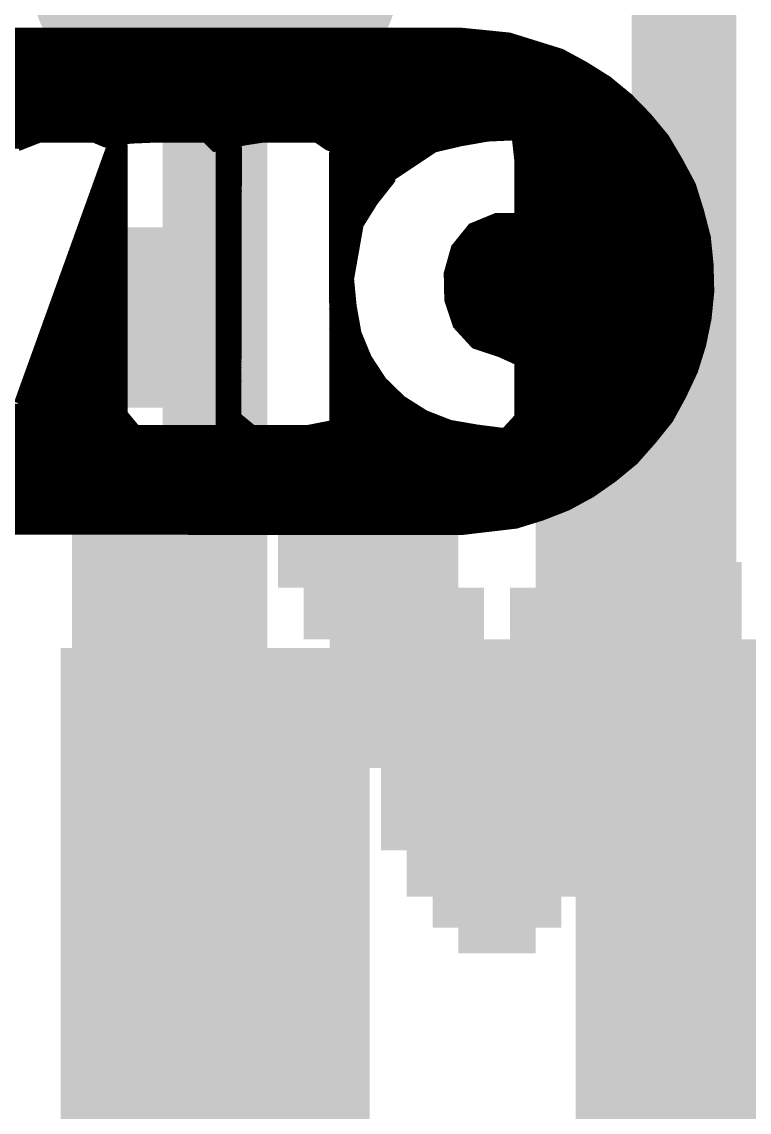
# Model space of a CAD drawing. Extents: x -34 to 52.6, y -23.4 to 26.6.
# Drawn here: x 12.825 to 14.236, y 4.854 to 6.971 of the extents above; entities that cross this region are included whole.
import ezdxf

# ---------------------------------------------------------------- set-up
doc = ezdxf.new("R2010")
doc.units = 0
for name, color, linetype in [('1', 12, 'CONTINUOUS'), ('18', 110, 'CONTINUOUS'), ('21', 41, 'CONTINUOUS'), ('22', 40, 'CONTINUOUS')]:
    doc.layers.add(name, color=color, linetype=linetype)

# ---------------------------------------------------------------- blocks, each defined once
blk = doc.blocks.new('RECT')
blk.add_solid([(-0.5, -0.5), (0.5, -0.5), (-0.5, 0.5), (0.5, 0.5)])
blk = doc.blocks.new('ROUNDV')
at = {"const_width": 0.5}
blk.add_lwpolyline([(0, -0.25, 1), (0, 0.25, 1), (0, -0.25)], format="xyb", dxfattribs=at)

msp = doc.modelspace()

# ---------------------------------------------------------------- linework, layer by layer
at = {"layer": '1', "const_width": 0.2032}
for points in [[(14.1097, 5.1703), (14.1097, 7.8105)], [(13.2, 5.08), (13.2, 7.112)], [(14.2, 5.08), (14.1097, 5.1703)]]:
    msp.add_lwpolyline(points, dxfattribs=at)
at = {"layer": '1', "const_width": 0.1016}
for points in [[(14.1456, 5.2062, 1), (14.0738, 5.1344)], [(14.0589, 5.1703, 1), (14.1605, 5.1703)], [(14.1641, 5.0441, 1), (14.2359, 5.1159)], [(13.1492, 5.08, 1), (13.2508, 5.08)]]:
    msp.add_lwpolyline(points, format="xyb", dxfattribs=at)
at = {"layer": '21', "const_width": 0.0127}
for points in [[(11.5923, 6.9469), (13.7409, 6.9469)], [(13.6781, 6.9532), (11.6651, 6.9532)], [(13.7186, 6.9491), (13.6781, 6.9532)], [(13.7713, 6.9438), (13.7186, 6.9491)], [(13.8723, 6.9123), (13.7713, 6.9438)], [(11.4851, 6.9215), (13.843, 6.9215)], [(11.5271, 6.9342), (13.8022, 6.9342)], [(11.4499, 6.9088), (13.8788, 6.9088)], [(13.9188, 6.8871), (13.8723, 6.9123)], [(11.4042, 6.8834), (13.9247, 6.8834)], [(11.4265, 6.8961), (13.9022, 6.8961)], [(13.9635, 6.859), (13.9188, 6.8871)], [(11.364, 6.858), (13.9647, 6.858)], [(11.3836, 6.8707), (13.9449, 6.8707)], [(14.0044, 6.8253), (13.9635, 6.859)], [(11.3486, 6.8453), (13.9801, 6.8453)], [(11.3193, 6.8199), (14.0096, 6.8199)], [(11.3332, 6.8326), (13.9955, 6.8326)], [(14.0412, 6.7875), (14.0044, 6.8253)], [(11.2942, 6.7945), (14.0343, 6.7945)], [(11.3068, 6.8072), (14.022, 6.8072)], [(11.2829, 6.7818), (14.0459, 6.7818)], [(14.0749, 6.7467), (14.0412, 6.7875)], [(11.2619, 6.7564), (14.0668, 6.7564)], [(11.2724, 6.7691), (14.0563, 6.7691)], [(11.6794, 6.7437), (13.7233, 6.7437)], [(12.5903, 6.731), (12.8301, 6.731)], [(12.8181, 6.7263), (12.8591, 6.7424)], [(12.8591, 6.7424), (12.965, 6.7424)], [(12.965, 6.7424), (12.9866, 6.7333)], [(12.9866, 6.7333), (13.0364, 6.7408)], [(13.0239, 6.7298), (12.9938, 6.7247)], [(13.0239, 6.2106), (13.0239, 6.7298)], [(13.0364, 6.7408), (13.0748, 6.7424)], [(13.0748, 6.7424), (13.1808, 6.7424)], [(13.1808, 6.7424), (13.1985, 6.7248)], [(13.1922, 6.731), (13.2278, 6.731)], [(13.1985, 6.7248), (13.257, 6.7372)], [(13.257, 6.7372), (13.2906, 6.7424)], [(13.2906, 6.7424), (13.3965, 6.7424)], [(13.3965, 6.7424), (13.4177, 6.728)], [(13.4133, 6.731), (13.6572, 6.731)], [(13.4177, 6.728), (13.5487, 6.6721)], [(13.6261, 6.7237), (13.6772, 6.7357)], [(13.6772, 6.7357), (13.7293, 6.7448)], [(13.7293, 6.7448), (13.7819, 6.7472)], [(13.7819, 6.7472), (13.7873, 6.6991)], [(13.7823, 6.7437), (14.0766, 6.7437)], [(13.7837, 6.731), (14.0841, 6.731)], [(14.1017, 6.7012), (14.0749, 6.7467)], [(12.9938, 6.7247), (12.8161, 6.231)], [(12.9915, 6.7183), (13.0239, 6.7183)], [(13.2456, 6.7258), (13.2073, 6.7165)], [(13.2073, 6.7165), (13.2073, 6.1862)], [(13.2149, 6.7183), (13.2456, 6.7183)], [(13.2446, 6.2056), (13.2456, 6.7258)], [(13.5435, 6.6636), (13.4271, 6.7145)], [(13.4271, 6.7145), (13.4281, 6.1912)], [(13.4404, 6.7183), (13.618, 6.7183)], [(13.5487, 6.6721), (13.6261, 6.7237)], [(13.7851, 6.7183), (14.0916, 6.7183)], [(12.9824, 6.6929), (13.0239, 6.6929)], [(12.9869, 6.7056), (13.0239, 6.7056)], [(13.2073, 6.7056), (13.2456, 6.7056)], [(13.2073, 6.6929), (13.2456, 6.6929)], [(13.4271, 6.7056), (13.4474, 6.7056)], [(13.4271, 6.6929), (13.4765, 6.6929)], [(13.4701, 6.7056), (13.5989, 6.7056)], [(13.4999, 6.6929), (13.5799, 6.6929)], [(13.7865, 6.7056), (14.0991, 6.7056)], [(13.7873, 6.6991), (13.7873, 6.5932)], [(13.7873, 6.6929), (14.1062, 6.6929)], [(14.1267, 6.6545), (14.1017, 6.7012)], [(12.9732, 6.6675), (13.0239, 6.6675)], [(12.9778, 6.6802), (13.0239, 6.6802)], [(13.2073, 6.6802), (13.2455, 6.6802)], [(13.2073, 6.6675), (13.2455, 6.6675)], [(13.4271, 6.6802), (13.5056, 6.6802)], [(13.4272, 6.6675), (13.5347, 6.6675)], [(13.5297, 6.6802), (13.5609, 6.6802)], [(13.7873, 6.6802), (14.113, 6.6802)], [(13.7873, 6.6675), (14.1197, 6.6675)], [(12.9686, 6.6548), (13.0239, 6.6548)], [(13.2073, 6.6548), (13.2455, 6.6548)], [(13.4272, 6.6548), (13.5366, 6.6548)], [(13.5096, 6.6206), (13.5435, 6.6636)], [(13.7873, 6.6548), (14.1265, 6.6548)], [(14.1424, 6.6039), (14.1267, 6.6545)], [(12.9595, 6.6294), (13.0239, 6.6294)], [(12.9641, 6.6421), (13.0239, 6.6421)], [(13.2073, 6.6421), (13.2455, 6.6421)], [(13.2073, 6.6294), (13.2454, 6.6294)], [(13.4272, 6.6421), (13.5265, 6.6421)], [(13.4272, 6.6294), (13.5165, 6.6294)], [(13.7873, 6.6421), (14.1305, 6.6421)], [(13.7873, 6.6294), (14.1345, 6.6294)], [(12.9503, 6.604), (13.0239, 6.604)], [(12.9549, 6.6167), (13.0239, 6.6167)], [(13.2073, 6.6167), (13.2454, 6.6167)], [(13.2073, 6.604), (13.2454, 6.604)], [(13.4273, 6.6167), (13.5071, 6.6167)], [(13.4273, 6.604), (13.4992, 6.604)], [(13.4817, 6.5758), (13.5096, 6.6206)], [(13.7873, 6.6167), (14.1384, 6.6167)], [(13.7873, 6.604), (14.1424, 6.604)], [(14.1557, 6.5528), (14.1424, 6.6039)], [(12.9458, 6.5913), (13.0239, 6.5913)], [(13.2073, 6.5913), (13.2454, 6.5913)], [(13.4273, 6.5913), (13.4913, 6.5913)], [(13.7444, 6.5931), (13.6966, 6.5734)], [(13.74, 6.5913), (14.1457, 6.5913)], [(13.7873, 6.5932), (13.7444, 6.5931)], [(12.9366, 6.5659), (13.0239, 6.5659)], [(12.9412, 6.5786), (13.0239, 6.5786)], [(13.2073, 6.5786), (13.2453, 6.5786)], [(13.2073, 6.5659), (13.2453, 6.5659)], [(13.4273, 6.5786), (13.4834, 6.5786)], [(13.4273, 6.5659), (13.4799, 6.5659)], [(13.4633, 6.4715), (13.4817, 6.5758)], [(13.6966, 6.5734), (13.6641, 6.533)], [(13.6906, 6.5659), (14.1523, 6.5659)], [(13.7093, 6.5786), (14.149, 6.5786)], [(12.9275, 6.5405), (13.0239, 6.5405)], [(12.9321, 6.5532), (13.0239, 6.5532)], [(13.2073, 6.5532), (13.2453, 6.5532)], [(13.2073, 6.5405), (13.2453, 6.5405)], [(13.4274, 6.5532), (13.4777, 6.5532)], [(13.4274, 6.5405), (13.4755, 6.5405)], [(13.6702, 6.5405), (14.1569, 6.5405)], [(13.6804, 6.5532), (14.1556, 6.5532)], [(14.161, 6.5001), (14.1557, 6.5528)], [(12.9229, 6.5278), (13.0239, 6.5278)], [(13.2073, 6.5278), (13.2453, 6.5278)], [(13.4274, 6.5278), (13.4732, 6.5278)], [(13.6641, 6.533), (13.65, 6.4827)], [(13.6627, 6.5278), (14.1582, 6.5278)], [(12.9138, 6.5024), (13.0239, 6.5024)], [(12.9183, 6.5151), (13.0239, 6.5151)], [(13.2073, 6.5151), (13.2452, 6.5151)], [(13.2073, 6.5024), (13.2452, 6.5024)], [(13.4274, 6.5151), (13.471, 6.5151)], [(13.4275, 6.5024), (13.4688, 6.5024)], [(13.6555, 6.5024), (14.1608, 6.5024)], [(13.6591, 6.5151), (14.1595, 6.5151)], [(14.1624, 6.4474), (14.161, 6.5001)], [(12.9046, 6.477), (13.0239, 6.477)], [(12.9092, 6.4897), (13.0239, 6.4897)], [(13.2073, 6.4897), (13.2452, 6.4897)], [(13.2073, 6.477), (13.2452, 6.477)], [(13.4275, 6.4897), (13.4665, 6.4897)], [(13.4275, 6.477), (13.4643, 6.477)], [(13.65, 6.4827), (13.6511, 6.4303)], [(13.6501, 6.477), (14.1616, 6.477)], [(13.652, 6.4897), (14.1613, 6.4897)], [(12.9, 6.4643), (13.0239, 6.4643)], [(13.2073, 6.4643), (13.2451, 6.4643)], [(13.4275, 6.4643), (13.464, 6.4643)], [(13.4683, 6.4193), (13.4633, 6.4715)], [(13.6504, 6.4643), (14.162, 6.4643)], [(12.8909, 6.4389), (13.0239, 6.4389)], [(12.8955, 6.4516), (13.0239, 6.4516)], [(13.2073, 6.4516), (13.2451, 6.4516)], [(13.2073, 6.4389), (13.2451, 6.4389)], [(13.4276, 6.4516), (13.4652, 6.4516)], [(13.4276, 6.4389), (13.4665, 6.4389)], [(13.6507, 6.4516), (14.1623, 6.4516)], [(13.651, 6.4389), (14.1615, 6.4389)], [(14.1571, 6.3947), (14.1624, 6.4474)], [(12.8818, 6.4135), (13.0239, 6.4135)], [(12.8863, 6.4262), (13.0239, 6.4262)], [(13.2073, 6.4262), (13.2451, 6.4262)], [(13.2073, 6.4135), (13.245, 6.4135)], [(13.4276, 6.4262), (13.4677, 6.4262)], [(13.4276, 6.4135), (13.4694, 6.4135)], [(13.4776, 6.3672), (13.4683, 6.4193)], [(13.6511, 6.4303), (13.6677, 6.3808)], [(13.6525, 6.4262), (14.1602, 6.4262)], [(13.6567, 6.4135), (14.159, 6.4135)], [(12.8772, 6.4008), (13.0239, 6.4008)], [(13.2073, 6.4008), (13.245, 6.4008)], [(13.4277, 6.4008), (13.4716, 6.4008)], [(13.661, 6.4008), (14.1577, 6.4008)], [(14.1465, 6.3431), (14.1571, 6.3947)], [(12.868, 6.3754), (13.0239, 6.3754)], [(12.8726, 6.3881), (13.0239, 6.3881)], [(13.2073, 6.3881), (13.245, 6.3881)], [(13.2073, 6.3754), (13.245, 6.3754)], [(13.4277, 6.3881), (13.4739, 6.3881)], [(13.4277, 6.3754), (13.4761, 6.3754)], [(13.6652, 6.3881), (14.1557, 6.3881)], [(13.6677, 6.3808), (13.7027, 6.3425)], [(13.6726, 6.3754), (14.1531, 6.3754)], [(12.8589, 6.35), (13.0239, 6.35)], [(12.8635, 6.3627), (13.0239, 6.3627)], [(13.2073, 6.3627), (13.2449, 6.3627)], [(13.2073, 6.35), (13.2449, 6.35)], [(13.4277, 6.3627), (13.4794, 6.3627)], [(13.4278, 6.35), (13.4847, 6.35)], [(13.4974, 6.3192), (13.4776, 6.3672)], [(13.6842, 6.3627), (14.1505, 6.3627)], [(13.6959, 6.35), (14.1479, 6.35)], [(12.8543, 6.3373), (13.0239, 6.3373)], [(13.2073, 6.3373), (13.2449, 6.3373)], [(13.4278, 6.3373), (13.4899, 6.3373)], [(13.7027, 6.3425), (13.752, 6.3261)], [(13.7184, 6.3373), (14.1447, 6.3373)], [(13.752, 6.3261), (13.7873, 6.3101)], [(14.1307, 6.2925), (14.1465, 6.3431)], [(12.8452, 6.3119), (13.0239, 6.3119)], [(12.8498, 6.3246), (13.0239, 6.3246)], [(13.2073, 6.3246), (13.2449, 6.3246)], [(13.2073, 6.3119), (13.2448, 6.3119)], [(13.4278, 6.3246), (13.4952, 6.3246)], [(13.4278, 6.3119), (13.5022, 6.3119)], [(13.5264, 6.2748), (13.4974, 6.3192)], [(13.7553, 6.3246), (14.1407, 6.3246)], [(13.7833, 6.3119), (14.1368, 6.3119)], [(13.7873, 6.3101), (13.7873, 6.2042)], [(12.836, 6.2865), (13.0239, 6.2865)], [(12.8406, 6.2992), (13.0239, 6.2992)], [(13.2073, 6.2992), (13.2448, 6.2992)], [(13.2073, 6.2865), (13.2448, 6.2865)], [(13.4279, 6.2992), (13.5104, 6.2992)], [(13.4279, 6.2865), (13.5187, 6.2865)], [(13.7873, 6.2992), (14.1328, 6.2992)], [(13.7873, 6.2865), (14.1279, 6.2865)], [(14.1083, 6.2448), (14.1307, 6.2925)], [(12.8315, 6.2738), (13.0239, 6.2738)], [(13.2073, 6.2738), (13.2448, 6.2738)], [(13.4279, 6.2738), (13.5274, 6.2738)], [(13.5635, 6.2387), (13.5264, 6.2748)], [(13.7873, 6.2738), (14.122, 6.2738)], [(12.8223, 6.2484), (13.0239, 6.2484)], [(12.8269, 6.2611), (13.0239, 6.2611)], [(13.2073, 6.2611), (13.2447, 6.2611)], [(13.2073, 6.2484), (13.2447, 6.2484)], [(13.4279, 6.2611), (13.5405, 6.2611)], [(13.428, 6.2484), (13.5535, 6.2484)], [(13.7873, 6.2611), (14.116, 6.2611)], [(13.7873, 6.2484), (14.11, 6.2484)], [(14.083, 6.1982), (14.1083, 6.2448)], [(12.8111, 6.223), (13.0239, 6.223)], [(12.8177, 6.2357), (13.0239, 6.2357)], [(13.2073, 6.2357), (13.2447, 6.2357)], [(13.2073, 6.223), (13.2447, 6.223)], [(13.428, 6.2357), (13.5683, 6.2357)], [(13.428, 6.223), (13.5883, 6.223)], [(13.6082, 6.2104), (13.5635, 6.2387)], [(13.7873, 6.2357), (14.1034, 6.2357)], [(13.7873, 6.223), (14.0965, 6.223)], [(12.8034, 6.2103), (13.0242, 6.2103)], [(13.048, 6.1817), (13.0239, 6.2106)], [(13.2073, 6.2103), (13.2446, 6.2103)], [(13.2737, 6.1817), (13.2446, 6.2056)], [(13.428, 6.2103), (13.6085, 6.2103)], [(13.6566, 6.1915), (13.6082, 6.2104)], [(13.7873, 6.2042), (13.7612, 6.1758)], [(13.7873, 6.2103), (14.0896, 6.2103)], [(14.0499, 6.157), (14.083, 6.1982)], [(12.7878, 6.1849), (13.0453, 6.1849)], [(12.7956, 6.1976), (13.0347, 6.1976)], [(13.2069, 6.1817), (13.048, 6.1817)], [(13.2073, 6.1862), (13.2069, 6.1817)], [(13.2072, 6.1849), (13.2698, 6.1849)], [(13.2073, 6.1976), (13.2544, 6.1976)], [(13.3796, 6.1817), (13.2737, 6.1817)], [(13.4281, 6.1912), (13.3796, 6.1817)], [(13.3959, 6.1849), (13.6947, 6.1849)], [(13.4281, 6.1976), (13.6409, 6.1976)], [(13.7088, 6.1825), (13.6566, 6.1915)], [(13.7612, 6.1758), (13.7088, 6.1825)], [(13.7696, 6.1849), (14.0723, 6.1849)], [(13.7812, 6.1976), (14.0825, 6.1976)], [(11.9855, 6.1722), (14.0621, 6.1722)], [(11.9855, 6.1595), (14.0519, 6.1595)], [(14.0149, 6.1173), (14.0499, 6.157)], [(11.9855, 6.1468), (14.0409, 6.1468)], [(11.9855, 6.1341), (14.0297, 6.1341)], [(11.9855, 6.1214), (14.0185, 6.1214)], [(13.9741, 6.0836), (14.0149, 6.1173)], [(11.9855, 6.1087), (14.0045, 6.1087)], [(11.9855, 6.096), (13.9891, 6.096)], [(11.9855, 6.0833), (13.9736, 6.0833)], [(13.9309, 6.0534), (13.9741, 6.0836)], [(11.9855, 6.0706), (13.9555, 6.0706)], [(11.9855, 6.0579), (13.9374, 6.0579)], [(13.8843, 6.0281), (13.9309, 6.0534)], [(11.9855, 6.0452), (13.9159, 6.0452)], [(11.9855, 6.0325), (13.8925, 6.0325)], [(11.9855, 6.0198), (13.8631, 6.0198)], [(13.7846, 5.9932), (13.8352, 6.0089)], [(13.8352, 6.0089), (13.8843, 6.0281)], [(11.9855, 6.0071), (13.8294, 6.0071)], [(11.9855, 5.9944), (13.7885, 5.9944)], [(13.6796, 5.9808), (13.7846, 5.9932)], [(11.9855, 5.9817), (13.6796, 5.9808)], [(11.9855, 5.9817), (13.6872, 5.9817)]]:
    msp.add_lwpolyline(points, dxfattribs=at)
at = {"layer": '21', "const_width": 0.0064}
for points in [[(13.6784, 6.9564, 1), (13.6777, 6.9501)], [(13.6781, 6.9501, 1), (13.6781, 6.9564)], [(13.719, 6.9523, 1), (13.7183, 6.946)], [(13.7183, 6.946, 1), (13.719, 6.9523)], [(13.7409, 6.9437, 1), (13.7409, 6.9501)], [(13.7723, 6.9469, 1), (13.7704, 6.9408)], [(13.771, 6.9407, 1), (13.7717, 6.947)], [(13.8022, 6.931, 1), (13.8022, 6.9374)], [(13.843, 6.9183, 1), (13.843, 6.9247)], [(13.8738, 6.9151, 1), (13.8708, 6.9096)], [(13.8713, 6.9093, 1), (13.8732, 6.9154)], [(13.8788, 6.9056, 1), (13.8788, 6.912)], [(13.9022, 6.8929, 1), (13.9022, 6.8993)], [(13.9205, 6.8898, 1), (13.9172, 6.8844)], [(13.9173, 6.8843, 1), (13.9204, 6.8899)], [(13.9247, 6.8802, 1), (13.9247, 6.8866)], [(13.9449, 6.8675, 1), (13.9449, 6.8739)], [(13.9655, 6.8615, 1), (13.9615, 6.8566)], [(13.9618, 6.8563, 1), (13.9652, 6.8617)], [(13.9647, 6.8548, 1), (13.9647, 6.8612)], [(13.9801, 6.8421, 1), (13.9801, 6.8485)], [(13.9955, 6.8294, 1), (13.9955, 6.8358)], [(14.0066, 6.8275, 1), (14.0021, 6.8231)], [(14.0023, 6.8228, 1), (14.0064, 6.8277)], [(14.0096, 6.8167, 1), (14.0096, 6.8231)], [(14.022, 6.804, 1), (14.022, 6.8104)], [(14.0343, 6.7913, 1), (14.0343, 6.7977)], [(14.0436, 6.7895, 1), (14.0387, 6.7855)], [(14.0389, 6.7853, 1), (14.0434, 6.7897)], [(14.0459, 6.7786, 1), (14.0459, 6.785)], [(14.0563, 6.7659, 1), (14.0563, 6.7723)], [(14.0668, 6.7532, 1), (14.0668, 6.7596)], [(12.8301, 6.7278, 1), (12.8301, 6.7342)], [(12.8591, 6.7455, 1), (12.8591, 6.7392)], [(12.8602, 6.7394, 1), (12.8579, 6.7453)], [(12.9662, 6.7453, 1), (12.9638, 6.7394)], [(12.965, 6.7392, 1), (12.965, 6.7455)], [(12.9861, 6.7364, 1), (12.9871, 6.7302)], [(12.9854, 6.7304, 1), (12.9878, 6.7362)], [(13.0271, 6.7298, 1), (13.0207, 6.7298)], [(13.0244, 6.7267, 1), (13.0234, 6.7329)], [(13.0363, 6.744, 1), (13.0365, 6.7376)], [(13.0369, 6.7377, 1), (13.0359, 6.744)], [(13.0748, 6.7455, 1), (13.0748, 6.7392)], [(13.075, 6.7392, 1), (13.0747, 6.7455)], [(13.183, 6.7446, 1), (13.1785, 6.7401)], [(13.1808, 6.7392, 1), (13.1808, 6.7455)], [(13.1922, 6.7342, 1), (13.1922, 6.7278)], [(13.2278, 6.7278, 1), (13.2278, 6.7342)], [(13.2565, 6.7404, 1), (13.2575, 6.7341)], [(13.2576, 6.7341, 1), (13.2563, 6.7403)], [(13.2906, 6.7455, 1), (13.2906, 6.7392)], [(13.291, 6.7392, 1), (13.2901, 6.7455)], [(13.3983, 6.745, 1), (13.3947, 6.7397)], [(13.3965, 6.7392, 1), (13.3965, 6.7455)], [(13.4133, 6.7342, 1), (13.4133, 6.7278)], [(13.419, 6.7309, 1), (13.4165, 6.7251)], [(13.4159, 6.7253, 1), (13.4195, 6.7306)], [(13.6572, 6.7278, 1), (13.6572, 6.7342)], [(13.6766, 6.7388, 1), (13.6777, 6.7325)], [(13.6779, 6.7326, 1), (13.6764, 6.7387)], [(13.7233, 6.7405, 1), (13.7233, 6.7469)], [(13.7292, 6.7479, 1), (13.7295, 6.7416)], [(13.7299, 6.7416, 1), (13.7288, 6.7479)], [(13.7851, 6.7475, 1), (13.7788, 6.7468)], [(13.7823, 6.7469, 1), (13.7823, 6.7405)], [(13.7837, 6.7342, 1), (13.7837, 6.7278)], [(13.7821, 6.744, 1), (13.7818, 6.7503)], [(14.0776, 6.7483, 1), (14.0721, 6.745)], [(14.0724, 6.7446, 1), (14.0773, 6.7487)], [(14.0766, 6.7405, 1), (14.0766, 6.7469)], [(14.0841, 6.7278, 1), (14.0841, 6.7342)], [(12.9915, 6.7215, 1), (12.9915, 6.7151)], [(12.9933, 6.7279, 1), (12.9943, 6.7216)], [(12.9968, 6.7237, 1), (12.9908, 6.7258)], [(13.0239, 6.7151, 1), (13.0239, 6.7215)], [(13.1978, 6.7279, 1), (13.1991, 6.7217)], [(13.1962, 6.7225, 1), (13.2007, 6.727)], [(13.2105, 6.7165, 1), (13.2042, 6.7165)], [(13.2066, 6.7195, 1), (13.2081, 6.7134)], [(13.2149, 6.7215, 1), (13.2149, 6.7151)], [(13.2488, 6.7258, 1), (13.2425, 6.7258)], [(13.2464, 6.7227, 1), (13.2449, 6.7289)], [(13.2456, 6.7151, 1), (13.2456, 6.7215)], [(13.4283, 6.7174, 1), (13.4258, 6.7116)], [(13.4302, 6.7145, 1), (13.4239, 6.7145)], [(13.4404, 6.7215, 1), (13.4404, 6.7151)], [(13.618, 6.7151, 1), (13.618, 6.7215)], [(13.6254, 6.7268, 1), (13.6268, 6.7206)], [(13.6278, 6.7211, 1), (13.6243, 6.7264)], [(13.7851, 6.7215, 1), (13.7851, 6.7151)], [(14.0916, 6.7151, 1), (14.0916, 6.7215)], [(12.9824, 6.6961, 1), (12.9824, 6.6897)], [(12.9869, 6.7088, 1), (12.9869, 6.7024)], [(13.0239, 6.7024, 1), (13.0239, 6.7088)], [(13.0239, 6.6897, 1), (13.0239, 6.6961)], [(13.2073, 6.7088, 1), (13.2073, 6.7024)], [(13.2073, 6.6961, 1), (13.2073, 6.6897)], [(13.2456, 6.7024, 1), (13.2456, 6.7088)], [(13.2456, 6.6897, 1), (13.2456, 6.6961)], [(13.4271, 6.7088, 1), (13.4271, 6.7024)], [(13.4271, 6.6961, 1), (13.4271, 6.6897)], [(13.4474, 6.7024, 1), (13.4474, 6.7088)], [(13.4701, 6.7088, 1), (13.4701, 6.7024)], [(13.4765, 6.6897, 1), (13.4765, 6.6961)], [(13.4999, 6.6961, 1), (13.4999, 6.6897)], [(13.5799, 6.6897, 1), (13.5799, 6.6961)], [(13.5989, 6.7024, 1), (13.5989, 6.7088)], [(13.7865, 6.7088, 1), (13.7865, 6.7024)], [(13.7904, 6.6991, 1), (13.7841, 6.6991)], [(13.7841, 6.6988, 1), (13.7904, 6.6995)], [(13.7873, 6.6961, 1), (13.7873, 6.6897)], [(14.1045, 6.7027, 1), (14.0989, 6.6997)], [(14.099, 6.6996, 1), (14.1045, 6.7028)], [(14.0991, 6.7024, 1), (14.0991, 6.7088)], [(14.1062, 6.6897, 1), (14.1062, 6.6961)], [(12.9732, 6.6707, 1), (12.9732, 6.6643)], [(12.9778, 6.6834, 1), (12.9778, 6.677)], [(13.0239, 6.677, 1), (13.0239, 6.6834)], [(13.0239, 6.6643, 1), (13.0239, 6.6707)], [(13.2073, 6.6834, 1), (13.2073, 6.677)], [(13.2073, 6.6707, 1), (13.2073, 6.6643)], [(13.2455, 6.677, 1), (13.2455, 6.6834)], [(13.2455, 6.6643, 1), (13.2455, 6.6707)], [(13.4271, 6.6834, 1), (13.4271, 6.677)], [(13.4272, 6.6707, 1), (13.4272, 6.6643)], [(13.5056, 6.677, 1), (13.5056, 6.6834)], [(13.5297, 6.6834, 1), (13.5297, 6.677)], [(13.5347, 6.6643, 1), (13.5347, 6.6707)], [(13.547, 6.6747, 1), (13.5505, 6.6694)], [(13.5475, 6.6691, 1), (13.55, 6.675)], [(13.5609, 6.677, 1), (13.5609, 6.6834)], [(13.7873, 6.6834, 1), (13.7873, 6.677)], [(13.7873, 6.6707, 1), (13.7873, 6.6643)], [(14.113, 6.677, 1), (14.113, 6.6834)], [(14.1197, 6.6643, 1), (14.1197, 6.6707)], [(12.9686, 6.658, 1), (12.9686, 6.6516)], [(13.0239, 6.6516, 1), (13.0239, 6.658)], [(13.2073, 6.658, 1), (13.2073, 6.6516)], [(13.2455, 6.6516, 1), (13.2455, 6.658)], [(13.4272, 6.658, 1), (13.4272, 6.6516)], [(13.5366, 6.6516, 1), (13.5366, 6.658)], [(13.546, 6.6617, 1), (13.541, 6.6656)], [(13.5423, 6.6607, 1), (13.5448, 6.6665)], [(13.7873, 6.658, 1), (13.7873, 6.6516)], [(14.1297, 6.6554, 1), (14.1237, 6.6535)], [(14.1239, 6.653, 1), (14.1295, 6.656)], [(14.1265, 6.6516, 1), (14.1265, 6.658)], [(12.9595, 6.6326, 1), (12.9595, 6.6262)], [(12.9641, 6.6453, 1), (12.9641, 6.6389)], [(13.0239, 6.6389, 1), (13.0239, 6.6453)], [(13.0239, 6.6262, 1), (13.0239, 6.6326)], [(13.2073, 6.6453, 1), (13.2073, 6.6389)], [(13.2073, 6.6326, 1), (13.2073, 6.6262)], [(13.2454, 6.6262, 1), (13.2454, 6.6326)], [(13.2455, 6.6389, 1), (13.2455, 6.6453)], [(13.4272, 6.6453, 1), (13.4272, 6.6389)], [(13.4272, 6.6326, 1), (13.4272, 6.6262)], [(13.5165, 6.6262, 1), (13.5165, 6.6326)], [(13.5265, 6.6389, 1), (13.5265, 6.6453)], [(13.7873, 6.6453, 1), (13.7873, 6.6389)], [(13.7873, 6.6326, 1), (13.7873, 6.6262)], [(14.1305, 6.6389, 1), (14.1305, 6.6453)], [(14.1345, 6.6262, 1), (14.1345, 6.6326)], [(12.9503, 6.6072, 1), (12.9503, 6.6008)], [(12.9549, 6.6199, 1), (12.9549, 6.6135)], [(13.0239, 6.6135, 1), (13.0239, 6.6199)], [(13.0239, 6.6008, 1), (13.0239, 6.6072)], [(13.2073, 6.6199, 1), (13.2073, 6.6135)], [(13.2073, 6.6072, 1), (13.2073, 6.6008)], [(13.2454, 6.6135, 1), (13.2454, 6.6199)], [(13.2454, 6.6008, 1), (13.2454, 6.6072)], [(13.4273, 6.6199, 1), (13.4273, 6.6135)], [(13.4273, 6.6072, 1), (13.4273, 6.6008)], [(13.4992, 6.6008, 1), (13.4992, 6.6072)], [(13.5071, 6.6226, 1), (13.5121, 6.6187)], [(13.5123, 6.619, 1), (13.5069, 6.6223)], [(13.5071, 6.6135, 1), (13.5071, 6.6199)], [(13.7873, 6.6199, 1), (13.7873, 6.6135)], [(13.7873, 6.6072, 1), (13.7873, 6.6008)], [(14.1384, 6.6135, 1), (14.1384, 6.6199)], [(14.1455, 6.6047, 1), (14.1393, 6.6031)], [(14.1394, 6.603, 1), (14.1454, 6.6048)], [(14.1424, 6.6008, 1), (14.1424, 6.6072)], [(12.9458, 6.5945, 1), (12.9458, 6.5881)], [(13.0239, 6.5881, 1), (13.0239, 6.5945)], [(13.2073, 6.5945, 1), (13.2073, 6.5881)], [(13.2454, 6.5881, 1), (13.2454, 6.5945)], [(13.4273, 6.5945, 1), (13.4273, 6.5881)], [(13.4913, 6.5881, 1), (13.4913, 6.5945)], [(13.74, 6.5945, 1), (13.74, 6.5881)], [(13.7444, 6.5963, 1), (13.7444, 6.5899)], [(13.7456, 6.5902, 1), (13.7432, 6.596)], [(13.7841, 6.5932, 1), (13.7904, 6.5932)], [(13.7873, 6.59, 1), (13.7873, 6.5964)], [(14.1457, 6.5881, 1), (14.1457, 6.5945)], [(12.9366, 6.5691, 1), (12.9366, 6.5627)], [(12.9412, 6.5818, 1), (12.9412, 6.5754)], [(13.0239, 6.5754, 1), (13.0239, 6.5818)], [(13.0239, 6.5627, 1), (13.0239, 6.5691)], [(13.2073, 6.5818, 1), (13.2073, 6.5754)], [(13.2073, 6.5691, 1), (13.2073, 6.5627)], [(13.2453, 6.5754, 1), (13.2453, 6.5818)], [(13.2453, 6.5627, 1), (13.2453, 6.5691)], [(13.4273, 6.5818, 1), (13.4273, 6.5754)], [(13.4273, 6.5691, 1), (13.4273, 6.5627)], [(13.479, 6.5775, 1), (13.4844, 6.5741)], [(13.4848, 6.5753, 1), (13.4786, 6.5764)], [(13.4799, 6.5627, 1), (13.4799, 6.5691)], [(13.4834, 6.5754, 1), (13.4834, 6.5818)], [(13.6906, 6.5691, 1), (13.6906, 6.5627)], [(13.6954, 6.5763, 1), (13.6978, 6.5704)], [(13.6991, 6.5714, 1), (13.6941, 6.5754)], [(13.7093, 6.5818, 1), (13.7093, 6.5754)], [(14.149, 6.5754, 1), (14.149, 6.5818)], [(14.1523, 6.5627, 1), (14.1523, 6.5691)], [(12.9275, 6.5437, 1), (12.9275, 6.5373)], [(12.9321, 6.5564, 1), (12.9321, 6.55)], [(13.0239, 6.55, 1), (13.0239, 6.5564)], [(13.0239, 6.5373, 1), (13.0239, 6.5437)], [(13.2073, 6.5564, 1), (13.2073, 6.55)], [(13.2073, 6.5437, 1), (13.2073, 6.5373)], [(13.2453, 6.55, 1), (13.2453, 6.5564)], [(13.2453, 6.5373, 1), (13.2453, 6.5437)], [(13.4274, 6.5564, 1), (13.4274, 6.55)], [(13.4274, 6.5437, 1), (13.4274, 6.5373)], [(13.4755, 6.5373, 1), (13.4755, 6.5437)], [(13.4777, 6.55, 1), (13.4777, 6.5564)], [(13.6702, 6.5437, 1), (13.6702, 6.5373)], [(13.6804, 6.5564, 1), (13.6804, 6.55)], [(14.1589, 6.5531, 1), (14.1525, 6.5525)], [(14.1526, 6.552, 1), (14.1588, 6.5536)], [(14.1556, 6.55, 1), (14.1556, 6.5564)], [(14.1569, 6.5373, 1), (14.1569, 6.5437)], [(12.9229, 6.531, 1), (12.9229, 6.5246)], [(13.0239, 6.5246, 1), (13.0239, 6.531)], [(13.2073, 6.531, 1), (13.2073, 6.5246)], [(13.2453, 6.5246, 1), (13.2453, 6.531)], [(13.4274, 6.531, 1), (13.4274, 6.5246)], [(13.4732, 6.5246, 1), (13.4732, 6.531)], [(13.6627, 6.531, 1), (13.6627, 6.5246)], [(13.6616, 6.535, 1), (13.6666, 6.531)], [(13.6672, 6.5321, 1), (13.661, 6.5338)], [(14.1582, 6.5246, 1), (14.1582, 6.531)], [(12.9138, 6.5056, 1), (12.9138, 6.4992)], [(12.9183, 6.5183, 1), (12.9183, 6.5119)], [(13.0239, 6.5119, 1), (13.0239, 6.5183)], [(13.0239, 6.4992, 1), (13.0239, 6.5056)], [(13.2073, 6.5183, 1), (13.2073, 6.5119)], [(13.2073, 6.5056, 1), (13.2073, 6.4992)], [(13.2452, 6.5119, 1), (13.2452, 6.5183)], [(13.2452, 6.4992, 1), (13.2452, 6.5056)], [(13.4274, 6.5183, 1), (13.4274, 6.5119)], [(13.4275, 6.5056, 1), (13.4275, 6.4992)], [(13.4688, 6.4992, 1), (13.4688, 6.5056)], [(13.471, 6.5119, 1), (13.471, 6.5183)], [(13.6555, 6.5056, 1), (13.6555, 6.4992)], [(13.6591, 6.5183, 1), (13.6591, 6.5119)], [(14.1642, 6.5002, 1), (14.1578, 6.5)], [(14.1579, 6.4998, 1), (14.1642, 6.5004)], [(14.1595, 6.5119, 1), (14.1595, 6.5183)], [(14.1608, 6.4992, 1), (14.1608, 6.5056)], [(12.9046, 6.4802, 1), (12.9046, 6.4738)], [(12.9092, 6.4929, 1), (12.9092, 6.4865)], [(13.0239, 6.4865, 1), (13.0239, 6.4929)], [(13.0239, 6.4738, 1), (13.0239, 6.4802)], [(13.2073, 6.4929, 1), (13.2073, 6.4865)], [(13.2073, 6.4802, 1), (13.2073, 6.4738)], [(13.2452, 6.4865, 1), (13.2452, 6.4929)], [(13.2452, 6.4738, 1), (13.2452, 6.4802)], [(13.4275, 6.4929, 1), (13.4275, 6.4865)], [(13.4275, 6.4802, 1), (13.4275, 6.4738)], [(13.4643, 6.4738, 1), (13.4643, 6.4802)], [(13.4665, 6.4865, 1), (13.4665, 6.4929)], [(13.6532, 6.4827, 1), (13.6468, 6.4826)], [(13.647, 6.4835, 1), (13.6531, 6.4818)], [(13.6501, 6.4802, 1), (13.6501, 6.4738)], [(13.652, 6.4929, 1), (13.652, 6.4865)], [(14.1613, 6.4865, 1), (14.1613, 6.4929)], [(14.1616, 6.4738, 1), (14.1616, 6.4802)], [(12.9, 6.4675, 1), (12.9, 6.4611)], [(13.0239, 6.4611, 1), (13.0239, 6.4675)], [(13.2073, 6.4675, 1), (13.2073, 6.4611)], [(13.2451, 6.4611, 1), (13.2451, 6.4675)], [(13.4275, 6.4675, 1), (13.4275, 6.4611)], [(13.4665, 6.4718, 1), (13.4602, 6.4712)], [(13.4602, 6.472, 1), (13.4665, 6.4709)], [(13.464, 6.4611, 1), (13.464, 6.4675)], [(13.6504, 6.4675, 1), (13.6504, 6.4611)], [(14.162, 6.4611, 1), (14.162, 6.4675)], [(12.8909, 6.4421, 1), (12.8909, 6.4357)], [(12.8955, 6.4548, 1), (12.8955, 6.4484)], [(13.0239, 6.4484, 1), (13.0239, 6.4548)], [(13.0239, 6.4357, 1), (13.0239, 6.4421)], [(13.2073, 6.4548, 1), (13.2073, 6.4484)], [(13.2073, 6.4421, 1), (13.2073, 6.4357)], [(13.2451, 6.4484, 1), (13.2451, 6.4548)], [(13.2451, 6.4357, 1), (13.2451, 6.4421)], [(13.4276, 6.4548, 1), (13.4276, 6.4484)], [(13.4276, 6.4421, 1), (13.4276, 6.4357)], [(13.4652, 6.4484, 1), (13.4652, 6.4548)], [(13.4665, 6.4357, 1), (13.4665, 6.4421)], [(13.6507, 6.4548, 1), (13.6507, 6.4484)], [(13.651, 6.4421, 1), (13.651, 6.4357)], [(14.1655, 6.4471, 1), (14.1592, 6.4477)], [(14.1592, 6.4473, 1), (14.1656, 6.4475)], [(14.1615, 6.4357, 1), (14.1615, 6.4421)], [(14.1623, 6.4484, 1), (14.1623, 6.4548)], [(12.8818, 6.4167, 1), (12.8818, 6.4103)], [(12.8863, 6.4294, 1), (12.8863, 6.423)], [(13.0239, 6.423, 1), (13.0239, 6.4294)], [(13.0239, 6.4103, 1), (13.0239, 6.4167)], [(13.2073, 6.4294, 1), (13.2073, 6.423)], [(13.2073, 6.4167, 1), (13.2073, 6.4103)], [(13.245, 6.4103, 1), (13.245, 6.4167)], [(13.2451, 6.423, 1), (13.2451, 6.4294)], [(13.4276, 6.4294, 1), (13.4276, 6.423)], [(13.4276, 6.4167, 1), (13.4276, 6.4103)], [(13.4715, 6.4199, 1), (13.4652, 6.4188)], [(13.4652, 6.419, 1), (13.4715, 6.4196)], [(13.4677, 6.423, 1), (13.4677, 6.4294)], [(13.4694, 6.4103, 1), (13.4694, 6.4167)], [(13.6542, 6.4313, 1), (13.6481, 6.4293)], [(13.648, 6.4302, 1), (13.6543, 6.4303)], [(13.6525, 6.4294, 1), (13.6525, 6.423)], [(13.6567, 6.4167, 1), (13.6567, 6.4103)], [(14.159, 6.4103, 1), (14.159, 6.4167)], [(14.1602, 6.423, 1), (14.1602, 6.4294)], [(12.8772, 6.404, 1), (12.8772, 6.3976)], [(13.0239, 6.3976, 1), (13.0239, 6.404)], [(13.2073, 6.404, 1), (13.2073, 6.3976)], [(13.245, 6.3976, 1), (13.245, 6.404)], [(13.4277, 6.404, 1), (13.4277, 6.3976)], [(13.4716, 6.3976, 1), (13.4716, 6.404)], [(13.661, 6.404, 1), (13.661, 6.3976)], [(14.1539, 6.395, 1), (14.1602, 6.3944)], [(14.1602, 6.3941, 1), (14.154, 6.3953)], [(14.1577, 6.3976, 1), (14.1577, 6.404)], [(12.868, 6.3786, 1), (12.868, 6.3722)], [(12.8726, 6.3913, 1), (12.8726, 6.3849)], [(13.0239, 6.3849, 1), (13.0239, 6.3913)], [(13.0239, 6.3722, 1), (13.0239, 6.3786)], [(13.2073, 6.3913, 1), (13.2073, 6.3849)], [(13.2073, 6.3786, 1), (13.2073, 6.3722)], [(13.245, 6.3849, 1), (13.245, 6.3913)], [(13.245, 6.3722, 1), (13.245, 6.3786)], [(13.4277, 6.3913, 1), (13.4277, 6.3849)], [(13.4277, 6.3786, 1), (13.4277, 6.3722)], [(13.4739, 6.3849, 1), (13.4739, 6.3913)], [(13.4761, 6.3722, 1), (13.4761, 6.3786)], [(13.6652, 6.3913, 1), (13.6652, 6.3849)], [(13.67, 6.3829, 1), (13.6653, 6.3786)], [(13.6647, 6.3798, 1), (13.6707, 6.3818)], [(13.6726, 6.3786, 1), (13.6726, 6.3722)], [(14.1531, 6.3722, 1), (14.1531, 6.3786)], [(14.1557, 6.3849, 1), (14.1557, 6.3913)], [(12.8589, 6.3532, 1), (12.8589, 6.3468)], [(12.8635, 6.3659, 1), (12.8635, 6.3595)], [(13.0239, 6.3595, 1), (13.0239, 6.3659)], [(13.0239, 6.3468, 1), (13.0239, 6.3532)], [(13.2073, 6.3659, 1), (13.2073, 6.3595)], [(13.2073, 6.3532, 1), (13.2073, 6.3468)], [(13.2449, 6.3595, 1), (13.2449, 6.3659)], [(13.2449, 6.3468, 1), (13.2449, 6.3532)], [(13.4277, 6.3659, 1), (13.4277, 6.3595)], [(13.4278, 6.3532, 1), (13.4278, 6.3468)], [(13.4805, 6.3684, 1), (13.4747, 6.3659)], [(13.4745, 6.3666, 1), (13.4807, 6.3677)], [(13.4794, 6.3595, 1), (13.4794, 6.3659)], [(13.4847, 6.3468, 1), (13.4847, 6.3532)], [(13.6842, 6.3659, 1), (13.6842, 6.3595)], [(13.6959, 6.3532, 1), (13.6959, 6.3468)], [(14.1479, 6.3468, 1), (14.1479, 6.3532)], [(14.1505, 6.3595, 1), (14.1505, 6.3659)], [(12.8543, 6.3405, 1), (12.8543, 6.3341)], [(13.0239, 6.3341, 1), (13.0239, 6.3405)], [(13.2073, 6.3405, 1), (13.2073, 6.3341)], [(13.2449, 6.3341, 1), (13.2449, 6.3405)], [(13.4278, 6.3405, 1), (13.4278, 6.3341)], [(13.4899, 6.3341, 1), (13.4899, 6.3405)], [(13.7037, 6.3455, 1), (13.7017, 6.3395)], [(13.7004, 6.3404, 1), (13.705, 6.3447)], [(13.7184, 6.3405, 1), (13.7184, 6.3341)], [(13.7533, 6.329, 1), (13.7507, 6.3232)], [(13.751, 6.3231, 1), (13.753, 6.3291)], [(14.1433, 6.3437, 1), (14.1496, 6.3424)], [(14.1495, 6.3421, 1), (14.1434, 6.344)], [(14.1447, 6.3341, 1), (14.1447, 6.3405)], [(12.8452, 6.3151, 1), (12.8452, 6.3087)], [(12.8498, 6.3278, 1), (12.8498, 6.3214)], [(13.0239, 6.3214, 1), (13.0239, 6.3278)], [(13.0239, 6.3087, 1), (13.0239, 6.3151)], [(13.2073, 6.3278, 1), (13.2073, 6.3214)], [(13.2073, 6.3151, 1), (13.2073, 6.3087)], [(13.2448, 6.3087, 1), (13.2448, 6.3151)], [(13.2449, 6.3214, 1), (13.2449, 6.3278)], [(13.4278, 6.3278, 1), (13.4278, 6.3214)], [(13.4278, 6.3151, 1), (13.4278, 6.3087)], [(13.5001, 6.3209, 1), (13.4948, 6.3174)], [(13.4945, 6.318, 1), (13.5003, 6.3204)], [(13.4952, 6.3214, 1), (13.4952, 6.3278)], [(13.5022, 6.3087, 1), (13.5022, 6.3151)], [(13.7553, 6.3278, 1), (13.7553, 6.3214)], [(13.7833, 6.3151, 1), (13.7833, 6.3087)], [(13.7904, 6.3101, 1), (13.7841, 6.3101)], [(13.786, 6.3072, 1), (13.7886, 6.313)], [(14.1368, 6.3087, 1), (14.1368, 6.3151)], [(14.1407, 6.3214, 1), (14.1407, 6.3278)], [(12.836, 6.2897, 1), (12.836, 6.2833)], [(12.8406, 6.3024, 1), (12.8406, 6.296)], [(13.0239, 6.296, 1), (13.0239, 6.3024)], [(13.0239, 6.2833, 1), (13.0239, 6.2897)], [(13.2073, 6.3024, 1), (13.2073, 6.296)], [(13.2073, 6.2897, 1), (13.2073, 6.2833)], [(13.2448, 6.296, 1), (13.2448, 6.3024)], [(13.2448, 6.2833, 1), (13.2448, 6.2897)], [(13.4279, 6.3024, 1), (13.4279, 6.296)], [(13.4279, 6.2897, 1), (13.4279, 6.2833)], [(13.5104, 6.296, 1), (13.5104, 6.3024)], [(13.5187, 6.2833, 1), (13.5187, 6.2897)], [(13.7873, 6.3024, 1), (13.7873, 6.296)], [(13.7873, 6.2897, 1), (13.7873, 6.2833)], [(14.1277, 6.2934, 1), (14.1338, 6.2916)], [(14.1336, 6.2911, 1), (14.1279, 6.2938)], [(14.1279, 6.2833, 1), (14.1279, 6.2897)], [(14.1328, 6.296, 1), (14.1328, 6.3024)], [(12.8315, 6.277, 1), (12.8315, 6.2706)], [(13.0239, 6.2706, 1), (13.0239, 6.277)], [(13.2073, 6.277, 1), (13.2073, 6.2706)], [(13.2448, 6.2706, 1), (13.2448, 6.277)], [(13.4279, 6.277, 1), (13.4279, 6.2706)], [(13.5286, 6.2771, 1), (13.5241, 6.2725)], [(13.5237, 6.2731, 1), (13.529, 6.2765)], [(13.5274, 6.2706, 1), (13.5274, 6.277)], [(13.7873, 6.277, 1), (13.7873, 6.2706)], [(14.122, 6.2706, 1), (14.122, 6.277)], [(12.8223, 6.2516, 1), (12.8223, 6.2452)], [(12.8269, 6.2643, 1), (12.8269, 6.2579)], [(13.0239, 6.2579, 1), (13.0239, 6.2643)], [(13.0239, 6.2452, 1), (13.0239, 6.2516)], [(13.2073, 6.2643, 1), (13.2073, 6.2579)], [(13.2073, 6.2516, 1), (13.2073, 6.2452)], [(13.2447, 6.2579, 1), (13.2447, 6.2643)], [(13.2447, 6.2452, 1), (13.2447, 6.2516)], [(13.4279, 6.2643, 1), (13.4279, 6.2579)], [(13.428, 6.2516, 1), (13.428, 6.2452)], [(13.5405, 6.2579, 1), (13.5405, 6.2643)], [(13.5535, 6.2452, 1), (13.5535, 6.2516)], [(13.7873, 6.2643, 1), (13.7873, 6.2579)], [(13.7873, 6.2516, 1), (13.7873, 6.2452)], [(14.1054, 6.2461, 1), (14.1112, 6.2434)], [(14.1111, 6.2432, 1), (14.1055, 6.2463)], [(14.11, 6.2452, 1), (14.11, 6.2516)], [(14.116, 6.2579, 1), (14.116, 6.2643)], [(13.0239, 6.2325, 1), (13.0239, 6.2389)], [(13.0239, 6.2198, 1), (13.0239, 6.2262)], [(13.2073, 6.2389, 1), (13.2073, 6.2325)], [(13.2073, 6.2262, 1), (13.2073, 6.2198)], [(13.2447, 6.2325, 1), (13.2447, 6.2389)], [(13.2447, 6.2198, 1), (13.2447, 6.2262)], [(13.428, 6.2389, 1), (13.428, 6.2325)], [(13.428, 6.2262, 1), (13.428, 6.2198)], [(13.5652, 6.2414, 1), (13.5618, 6.236)], [(13.5613, 6.2364, 1), (13.5657, 6.241)], [(13.5683, 6.2325, 1), (13.5683, 6.2389)], [(13.5883, 6.2198, 1), (13.5883, 6.2262)], [(13.7873, 6.2389, 1), (13.7873, 6.2325)], [(13.7873, 6.2262, 1), (13.7873, 6.2198)], [(14.0965, 6.2198, 1), (14.0965, 6.2262)], [(14.1034, 6.2325, 1), (14.1034, 6.2389)], [(13.0207, 6.2106, 1), (13.0271, 6.2106)], [(13.0263, 6.2126, 1), (13.0215, 6.2086)], [(13.0242, 6.2071, 1), (13.0242, 6.2135)], [(13.2073, 6.2135, 1), (13.2073, 6.2071)], [(13.2466, 6.2081, 1), (13.2426, 6.2031)], [(13.2415, 6.2056, 1), (13.2478, 6.2056)], [(13.2446, 6.2071, 1), (13.2446, 6.2135)], [(13.428, 6.2135, 1), (13.428, 6.2071)], [(13.6094, 6.2134, 1), (13.6071, 6.2074)], [(13.6065, 6.2077, 1), (13.6099, 6.2131)], [(13.6085, 6.2071, 1), (13.6085, 6.2135)], [(13.7873, 6.2135, 1), (13.7873, 6.2071)], [(13.7841, 6.2042, 1), (13.7904, 6.2042)], [(13.7896, 6.202, 1), (13.7849, 6.2063)], [(14.0855, 6.1962, 1), (14.0805, 6.2002)], [(14.0896, 6.2071, 1), (14.0896, 6.2135)], [(13.0347, 6.1944, 1), (13.0347, 6.2008)], [(13.048, 6.1849, 1), (13.048, 6.1785)], [(13.0453, 6.1817, 1), (13.0453, 6.1881)], [(13.0455, 6.1797, 1), (13.0504, 6.1837)], [(13.2037, 6.182, 1), (13.2101, 6.1814)], [(13.2072, 6.1881, 1), (13.2072, 6.1817)], [(13.2073, 6.2008, 1), (13.2073, 6.1944)], [(13.2105, 6.1859, 1), (13.2042, 6.1866)], [(13.2042, 6.1862, 1), (13.2105, 6.1862)], [(13.2069, 6.1785, 1), (13.2069, 6.1849)], [(13.2544, 6.1944, 1), (13.2544, 6.2008)], [(13.2698, 6.1817, 1), (13.2698, 6.1881)], [(13.2737, 6.1849, 1), (13.2737, 6.1785)], [(13.2717, 6.1792, 1), (13.2757, 6.1841)], [(13.379, 6.1848, 1), (13.3803, 6.1786)], [(13.3796, 6.1785, 1), (13.3796, 6.1849)], [(13.3959, 6.1881, 1), (13.3959, 6.1817)], [(13.4281, 6.2008, 1), (13.4281, 6.1944)], [(13.4249, 6.1912, 1), (13.4312, 6.1913)], [(13.4287, 6.1881, 1), (13.4275, 6.1944)], [(13.6409, 6.1944, 1), (13.6409, 6.2008)], [(13.6571, 6.1946, 1), (13.6561, 6.1883)], [(13.6554, 6.1885, 1), (13.6578, 6.1944)], [(13.6947, 6.1817, 1), (13.6947, 6.1881)], [(13.7092, 6.1856, 1), (13.7084, 6.1793)], [(13.7083, 6.1793, 1), (13.7093, 6.1856)], [(13.7696, 6.1881, 1), (13.7696, 6.1817)], [(13.7812, 6.2008, 1), (13.7812, 6.1944)], [(14.0723, 6.1817, 1), (14.0723, 6.1881)], [(14.0802, 6.1997, 1), (14.0858, 6.1967)], [(14.0825, 6.1944, 1), (14.0825, 6.2008)], [(13.7588, 6.1779, 1), (13.7635, 6.1736)], [(13.7608, 6.1726, 1), (13.7616, 6.1789)], [(14.0474, 6.1589, 1), (14.0523, 6.155)], [(14.0523, 6.1549, 1), (14.0475, 6.1591)], [(14.0519, 6.1563, 1), (14.0519, 6.1627)], [(14.0621, 6.169, 1), (14.0621, 6.1754)], [(14.0409, 6.1436, 1), (14.0409, 6.15)], [(14.0126, 6.1194, 1), (14.0173, 6.1152)], [(14.017, 6.1149, 1), (14.0129, 6.1198)], [(14.0185, 6.1182, 1), (14.0185, 6.1246)], [(14.0297, 6.1309, 1), (14.0297, 6.1373)], [(13.9891, 6.0928, 1), (13.9891, 6.0992)], [(14.0045, 6.1055, 1), (14.0045, 6.1119)], [(13.9721, 6.0861, 1), (13.9761, 6.0812)], [(13.9759, 6.081, 1), (13.9723, 6.0862)], [(13.9736, 6.0801, 1), (13.9736, 6.0865)], [(13.9291, 6.056, 1), (13.9327, 6.0508)], [(13.9324, 6.0506, 1), (13.9294, 6.0561)], [(13.9374, 6.0547, 1), (13.9374, 6.0611)], [(13.9555, 6.0674, 1), (13.9555, 6.0738)], [(13.8925, 6.0293, 1), (13.8925, 6.0357)], [(13.9159, 6.042, 1), (13.9159, 6.0484)], [(13.8341, 6.0118, 1), (13.8364, 6.0059)], [(13.8362, 6.0059, 1), (13.8343, 6.0119)], [(13.8631, 6.0166, 1), (13.8631, 6.023)], [(13.8828, 6.0309, 1), (13.8858, 6.0253)], [(13.8855, 6.0251, 1), (13.8832, 6.031)], [(13.7837, 5.9962, 1), (13.7856, 5.9902)], [(13.785, 5.99, 1), (13.7842, 5.9963)], [(13.7885, 5.9912, 1), (13.7885, 5.9976)], [(13.8294, 6.0039, 1), (13.8294, 6.0103)], [(13.6792, 5.984, 1), (13.6799, 5.9776)], [(13.6796, 5.9776, 1), (13.6796, 5.984)], [(13.6872, 5.9785, 1), (13.6872, 5.9849)]]:
    msp.add_lwpolyline(points, format="xyb", dxfattribs=at)

# ---------------------------------------------------------------- block references
at = {"layer": '1', "xscale": 0.6, "yscale": 1.35}
for p in [(13.2, 5.08), (14.2, 5.08)]:
    msp.add_blockref('RECT', p, dxfattribs=at)
at = {"layer": '18', "xscale": 0.7366, "yscale": 0.7366}
msp.add_blockref('ROUNDV', (13.2, 7.112), dxfattribs=at)
msp.add_blockref('ROUNDV', (13.2, 7.112), dxfattribs=at)
at = {"layer": '22', "rotation": 180}
for p, xscale, yscale in [((13.072, 6.547), 0.2, 0.05), ((13.072, 6.497), 0.3, 0.05), ((13.072, 6.447), 0.3, 0.05), ((13.072, 6.397), 0.3, 0.05), ((13.072, 6.347), 0.3, 0.05), ((13.072, 6.297), 0.3, 0.05), ((13.072, 6.247), 0.1, 0.05), ((13.047, 6.097), 0.25, 0.05), ((13.497, 6.097), 0.25, 0.05), ((14.022, 6.097), 0.2, 0.05), ((13.072, 6.047), 0.3, 0.05), ((13.472, 6.047), 0.3, 0.05), ((14.022, 6.047), 0.3, 0.05), ((13.072, 5.997), 0.3, 0.05), ((13.497, 5.997), 0.35, 0.05), ((13.997, 5.997), 0.35, 0.05), ((13.072, 5.947), 0.3, 0.05), ((13.497, 5.947), 0.35, 0.05), ((13.997, 5.947), 0.35, 0.05), ((13.072, 5.897), 0.3, 0.05), ((13.497, 5.897), 0.35, 0.05), ((14.022, 5.897), 0.4, 0.05), ((13.072, 5.847), 0.3, 0.05), ((13.547, 5.847), 0.35, 0.05), ((13.997, 5.847), 0.45, 0.05), ((13.072, 5.797), 0.3, 0.05), ((13.547, 5.797), 0.35, 0.05), ((13.997, 5.797), 0.45, 0.05), ((13.072, 5.742), 0.3, 0.06), ((14.022, 5.742), 1.2, 0.06), ((13.072, 5.687), 0.3, 0.05), ((13.997, 5.687), 1.15, 0.05), ((13.072, 5.637), 0.3, 0.05), ((13.997, 5.637), 1.15, 0.05), ((13.072, 5.597), 0.3, 0.05), ((14.022, 5.597), 1.1, 0.05), ((13.072, 5.547), 0.3, 0.05), ((13.997, 5.547), 1.05, 0.05), ((13.072, 5.492), 0.3, 0.06), ((13.747, 5.492), 0.45, 0.06), ((14.272, 5.492), 0.5, 0.06), ((13.072, 5.437), 0.3, 0.05), ((13.747, 5.437), 0.45, 0.05), ((14.247, 5.437), 0.45, 0.05), ((13.072, 5.387), 0.3, 0.05), ((13.747, 5.387), 0.45, 0.05), ((14.272, 5.387), 0.4, 0.05), ((13.072, 5.347), 0.3, 0.05), ((13.747, 5.347), 0.35, 0.05), ((14.272, 5.347), 0.4, 0.05), ((13.072, 5.297), 0.3, 0.05), ((13.747, 5.297), 0.35, 0.05), ((14.272, 5.297), 0.3, 0.05), ((13.072, 5.242), 0.3, 0.06), ((13.747, 5.242), 0.25, 0.06), ((14.272, 5.242), 0.3, 0.06), ((13.047, 5.187), 0.25, 0.05), ((13.747, 5.187), 0.15, 0.05), ((14.272, 5.187), 0.2, 0.05)]:
    msp.add_blockref('RECT', p, dxfattribs=dict(at, xscale=xscale, yscale=yscale))

doc.saveas('drawing.dxf')
